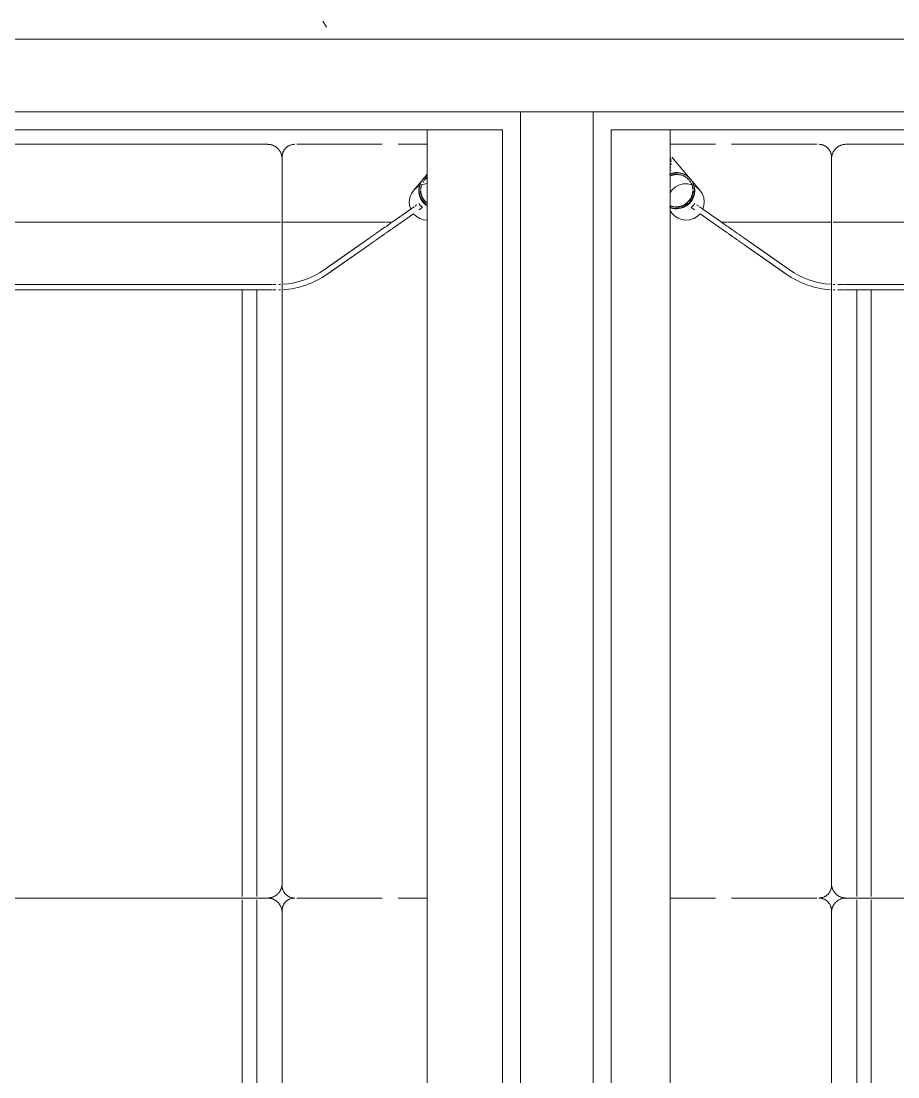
# Model space of a CAD drawing. Header units: inches. Extents: x -2349 to 1043, y -456 to 2193.
# Drawn here: x 723.31 to 753.56, y -85.33 to -48.91 of the extents above; entities that cross this region are included whole.
import ezdxf

# ---------------------------------------------------------------- set-up
doc = ezdxf.new("R2010")
doc.units = ezdxf.units.IN
doc.header["$MEASUREMENT"] = 0
for name, color, linetype, lineweight in [('A-WALL', 113, 'Continuous', 13), ('A-WALL-PATT', 111, 'Continuous', 13), ('I-FURN', 30, 'Continuous', 9), ('I-WALL', 2, 'Continuous', 13)]:
    doc.layers.add(name, color=color, linetype=linetype, lineweight=lineweight)
pattern_1 = [(0, (0, 0), (30.72, 7.68), [1.267, -21.773, 1.267, -21.773, -122.88]), (0, (0, 0), (30.72, 7.68), [-46.08, 1.267, -44.813, 1.267, -21.773, -53.76]), (0, (0, 0), (30.72, 7.68), [-115.2, 1.267, -14.093, 1.267, -37.133]), (120, (11.52, 3.84), (-22.011075, 22.7643), [1.267, -21.773, 1.267, -21.773, -122.88]), (120, (11.52, 3.84), (-22.011075, 22.7643), [-46.08, 1.267, -44.813, 1.267, -21.773, -53.76]), (120, (11.52, 3.84), (-22.011075, 22.7643), [-115.2, 1.267, -14.093, 1.267, -37.133]), (240, (15.36, 19.2), (-8.708925, -30.4443), [1.267, -21.773, 1.267, -21.773, -122.88]), (240, (15.36, 19.2), (-8.708925, -30.4443), [-46.08, 1.267, -44.813, 1.267, -21.773, -53.76]), (240, (15.36, 19.2), (-8.708925, -30.4443), [-115.2, 1.267, -14.093, 1.267, -37.133])]

# ---------------------------------------------------------------- blocks, each defined once
blk = doc.blocks.new('Walls 4 - Walls 3-7962883-7TH FLOOR POWER _ SIGNAL')
at = {"layer": 'A-WALL'}
for p, q in [((739.917, -52.664), (737.324, -52.664)), ((737.324, -52.664), (737.324, -115.752)), ((739.917, -115.752), (739.917, -52.664)), ((743.667, -52.664), (743.667, -115.752)), ((745.698, -52.664), (743.667, -52.664)), ((745.698, -115.752), (745.698, -52.664))]:
    blk.add_line(p, q, dxfattribs=at)
blk = doc.blocks.new('HighTower_Tombolo_2SeatSofa - HT3620-V63-7TH FLOOR POWER _ SIGNAL')
at = {"layer": 'I-FURN'}
for p, q in [((-26, 10.256), (-26, 9.247)), ((-24.971, 10.256), (-24.812, 10.121)), ((0, 10.256), (0, 9.247)), ((0, 9.247), (0, 10.256)), ((-24.798, 10.11), (-24.418, 9.788)), ((-24.775, 10.165), (-24.762, 10.153)), ((-23.916, 9.901), (-23.863, 9.826)), ((-23.915, 9.901), (-23.863, 9.826)), ((-23.741, 9.979), (-23.816, 10.086)), ((-23.741, 9.979), (-23.816, 10.086)), ((-23.847, 9.803), (-23.806, 9.745)), ((-23.847, 9.803), (-23.806, 9.745)), ((-23.798, 9.733), (-23.763, 9.684)), ((-23.798, 9.733), (-23.317, 9.047)), ((-23.763, 9.684), (-23.317, 9.047)), ((-23.089, 9.048), (-23.603, 9.781)), ((-23.089, 9.048), (-23.603, 9.781)), ((-23.317, 9.026), (-23.317, 8.835)), ((-23.317, 8.835), (-23.317, 9.026)), ((-23.317, 8.816), (-23.317, 8.645)), ((-23.317, 8.645), (-23.317, 8.816)), ((-23.17, 8.836), (-23.303, 9.026)), ((-23.303, 9.026), (-23.17, 8.836)), ((-23.037, 8.647), (-23.156, 8.816)), ((-23.156, 8.816), (-23.046, 8.659)), ((-22.942, 8.838), (-23.074, 9.026)), ((-22.942, 8.838), (-23.074, 9.026)), ((-22.81, 8.649), (-22.927, 8.816)), ((-22.817, 8.659), (-22.927, 8.816)), ((-26, 8.7), (-26, 5.756)), ((-23.317, 8.628), (-23.317, 8.484)), ((-23.317, 8.484), (-23.317, 8.628)), ((-23.317, 8.47), (-23.317, 8.361)), ((-23.317, 8.361), (-23.317, 8.47)), ((-22.925, 8.486), (-23.024, 8.628)), ((-23.024, 8.628), (-22.925, 8.487)), ((-22.914, 8.47), (-22.839, 8.364)), ((-22.839, 8.363), (-22.913, 8.47)), ((-22.697, 8.488), (-22.795, 8.628)), ((-22.697, 8.488), (-22.795, 8.628)), ((-22.611, 8.365), (-22.685, 8.47)), ((-22.61, 8.364), (-22.684, 8.47)), ((0, 8.7), (0, 5.756)), ((0, 5.756), (0, 8.7)), ((-23.317, 8.35), (-23.317, 8.281)), ((-23.317, 8.281), (-23.317, 8.35)), ((-23.317, 8.275), (-23.317, 5.274)), ((-23.317, 5.274), (-23.317, 8.275)), ((-22.83, 8.351), (-22.783, 8.284)), ((-22.782, 8.283), (-22.829, 8.35)), ((-21.674, 6.7), (-22.777, 8.275)), ((-22.554, 8.284), (-22.601, 8.351)), ((-22.554, 8.284), (-22.601, 8.35)), ((-21.521, 6.808), (-22.548, 8.275)), ((-21.764, 6.828), (-21.674, 6.7)), ((-21.521, 6.808), (-21.535, 6.828)), ((-25.562, 5.248), (-0.437, 5.248)), ((-0.5, 5.248), (-25.5, 5.248)), ((-23.317, 5.189), (-23.317, 5.126)), ((-23.317, 5.126), (-23.317, 5.189)), ((-23.317, 5.119), (-23.317, 5.037)), ((-23.317, 5.037), (-23.317, 5.119)), ((0.438, 5.248), (25.562, 5.248)), ((25.5, 5.248), (0.5, 5.248)), ((-26, 4.748), (-26, -13.252)), ((-23.317, 5.029), (-23.317, 4.933)), ((-23.317, 4.933), (-23.317, 5.029)), ((-23.317, 4.923), (-23.317, 4.82)), ((-23.317, 4.82), (-23.317, 4.923)), ((-23.317, 4.81), (-23.317, -10.552)), ((-23.317, -10.552), (-23.317, 4.81)), ((-21.166, 5.029), (-21.166, 4.942)), ((-21.166, 4.942), (-21.166, 5.029)), ((-21.166, 4.923), (-21.166, 4.83)), ((-21.166, 4.83), (-21.166, 4.923)), ((-21.166, 4.81), (-21.166, -6.592)), ((-21.166, -6.592), (-21.166, 4.81)), ((-20.978, 4.942), (-20.978, 5.029)), ((-20.978, 4.942), (-20.978, 5.029)), ((-20.978, 4.831), (-20.978, 4.923)), ((-20.978, 4.831), (-20.978, 4.923)), ((-20.978, -6.592), (-20.978, 4.81)), ((-20.978, 4.375), (-20.978, 4.81)), ((0, 4.748), (0, -13.252)), ((0, -13.252), (0, 4.748)), ((-20.978, 3.875), (-20.978, 4.375)), ((-20.978, 4.375), (-20.978, 3.875)), ((-20.978, 3.875), (-20.978, 4.375)), ((-0.5, 4.375), (-20.978, 4.375)), ((-20.978, 4.375), (-0.5, 4.375)), ((-0.437, 4.375), (-0.498, 4.375)), ((-0.498, 4.375), (-0.437, 4.375)), ((-0.324, 4.375), (-0.435, 4.375)), ((-0.435, 4.375), (-0.324, 4.375)), ((-0.219, 4.375), (-0.322, 4.375)), ((-0.322, 4.375), (-0.219, 4.375)), ((-0.128, 4.375), (-0.217, 4.375)), ((-0.217, 4.375), (-0.128, 4.375)), ((-0.059, 4.375), (-0.127, 4.375)), ((-0.127, 4.375), (-0.059, 4.375)), ((0.127, 4.375), (0.059, 4.375)), ((0.059, 4.375), (0.127, 4.375)), ((0.217, 4.375), (0.128, 4.375)), ((0.128, 4.375), (0.217, 4.375)), ((0.322, 4.375), (0.219, 4.375)), ((0.219, 4.375), (0.322, 4.375)), ((0.435, 4.375), (0.324, 4.375)), ((0.324, 4.375), (0.435, 4.375)), ((0.498, 4.375), (0.438, 4.375)), ((0.438, 4.375), (0.498, 4.375)), ((20.978, 4.375), (0.5, 4.375)), ((0.5, 4.375), (20.978, 4.375)), ((-20.978, -5.379), (-20.978, 3.875)), ((-20.978, 3.875), (-0.5, 3.875)), ((-20.978, 3.875), (-0.5, 3.875)), ((-0.497, 3.875), (-0.437, 3.875)), ((-0.497, 3.875), (-0.437, 3.875)), ((-0.432, 3.875), (-0.324, 3.875)), ((-0.432, 3.875), (-0.324, 3.875)), ((-0.319, 3.875), (-0.219, 3.875)), ((-0.319, 3.875), (-0.219, 3.875)), ((-0.214, 3.875), (-0.128, 3.875)), ((-0.214, 3.875), (-0.128, 3.875)), ((-0.125, 3.875), (-0.059, 3.875)), ((-0.125, 3.875), (-0.059, 3.875)), ((0.059, 3.875), (0.125, 3.875)), ((0.059, 3.875), (0.125, 3.875)), ((0.128, 3.875), (0.214, 3.875)), ((0.128, 3.875), (0.214, 3.875)), ((0.219, 3.875), (0.319, 3.875)), ((0.219, 3.875), (0.319, 3.875)), ((0.324, 3.875), (0.432, 3.875)), ((0.324, 3.875), (0.432, 3.875)), ((0.438, 3.875), (0.497, 3.875)), ((0.438, 3.875), (0.497, 3.875)), ((0.5, 3.875), (20.978, 3.875)), ((0.5, 3.875), (20.978, 3.875))]:
    blk.add_line(p, q, dxfattribs=at)
at = {"layer": 'I-FURN', "flags": 128}
for points in [[(-24.644, 10.256), (-24.64, 10.198), (-24.604, 10.05), (-24.533, 9.915), (-24.432, 9.8), (-24.307, 9.712), (-24.165, 9.656), (-24.014, 9.635)], [(-23.603, 9.781), (-23.508, 9.881), (-23.438, 10), (-23.396, 10.132), (-23.383, 10.256)], [(-23.821, 10.093), (-23.887, 10.025), (-23.963, 9.968)], [(-24.014, 9.635), (-23.886, 9.647), (-23.763, 9.684)], [(-22.777, 8.275), (-22.407, 7.746), (-21.764, 6.828)], [(-21.535, 6.828), (-22.178, 7.746), (-22.548, 8.275)], [(-25.998, 5.645), (-25.999, 5.663), (-26, 5.68), (-26, 5.685)], [(-25.78, 5.305), (-25.795, 5.314), (-25.81, 5.324), (-25.824, 5.334), (-25.838, 5.345), (-25.851, 5.356), (-25.864, 5.368), (-25.876, 5.38), (-25.888, 5.393), (-25.9, 5.406), (-25.911, 5.42), (-25.921, 5.434), (-25.931, 5.449), (-25.94, 5.464), (-25.948, 5.479), (-25.956, 5.494), (-25.964, 5.51), (-25.97, 5.527), (-25.976, 5.543), (-25.982, 5.56), (-25.986, 5.577), (-25.99, 5.594), (-25.994, 5.611), (-25.996, 5.628), (-25.998, 5.645)], [(-0.001, 5.65), (-0.003, 5.633), (-0.006, 5.615), (-0.009, 5.598), (-0.013, 5.581), (-0.017, 5.564), (-0.022, 5.547), (-0.028, 5.531), (-0.035, 5.515), (-0.042, 5.499), (-0.049, 5.483), (-0.058, 5.468), (-0.067, 5.453), (-0.076, 5.438), (-0.087, 5.424), (-0.097, 5.41), (-0.109, 5.397), (-0.12, 5.384), (-0.133, 5.371), (-0.145, 5.359), (-0.159, 5.348), (-0.172, 5.337), (-0.187, 5.327), (-0.201, 5.317), (-0.216, 5.308)], [(0, 5.685), (0, 5.668), (-0.001, 5.65)], [(0.002, 5.645), (0.001, 5.663), (0, 5.68), (0, 5.685)], [(0.22, 5.305), (0.205, 5.314), (0.19, 5.324), (0.176, 5.334), (0.162, 5.345), (0.149, 5.356), (0.136, 5.368), (0.124, 5.38), (0.112, 5.393), (0.1, 5.406), (0.089, 5.42), (0.079, 5.434), (0.069, 5.449), (0.06, 5.464), (0.052, 5.479), (0.044, 5.494), (0.036, 5.51), (0.03, 5.527), (0.024, 5.543), (0.018, 5.56), (0.014, 5.577), (0.01, 5.594), (0.006, 5.611), (0.004, 5.628), (0.002, 5.645)], [(-25.5, 5.248), (-25.52, 5.247), (-25.54, 5.246), (-25.56, 5.244), (-25.58, 5.241), (-25.599, 5.238), (-25.619, 5.233), (-25.638, 5.228), (-25.657, 5.222), (-25.676, 5.216), (-25.695, 5.208), (-25.713, 5.2), (-25.731, 5.191), (-25.748, 5.182), (-25.766, 5.171), (-25.782, 5.16), (-25.799, 5.149), (-25.814, 5.136), (-25.83, 5.124), (-25.844, 5.11), (-25.859, 5.096), (-25.872, 5.081), (-25.885, 5.066), (-25.898, 5.051), (-25.91, 5.034), (-25.921, 5.018), (-25.931, 5.001), (-25.941, 4.983), (-25.95, 4.965), (-25.958, 4.947), (-25.966, 4.929), (-25.973, 4.91), (-25.979, 4.891), (-25.984, 4.872), (-25.989, 4.852), (-25.993, 4.833), (-25.996, 4.813), (-25.998, 4.793), (-25.999, 4.773), (-26, 4.753), (-26, 4.748)], [(-25.749, 5.289), (-25.765, 5.297), (-25.78, 5.305)], [(-25.562, 5.248), (-25.58, 5.248), (-25.597, 5.249), (-25.615, 5.251), (-25.632, 5.253), (-25.649, 5.256), (-25.666, 5.26), (-25.683, 5.265), (-25.7, 5.27), (-25.717, 5.276), (-25.733, 5.282), (-25.749, 5.289)], [(0, 4.748), (0, 4.768), (-0.002, 4.788), (-0.004, 4.807), (-0.006, 4.827), (-0.01, 4.847), (-0.014, 4.866), (-0.019, 4.886), (-0.025, 4.905), (-0.032, 4.924), (-0.039, 4.942), (-0.048, 4.961), (-0.057, 4.978), (-0.066, 4.996), (-0.076, 5.013), (-0.087, 5.03), (-0.099, 5.046), (-0.111, 5.062), (-0.124, 5.077), (-0.138, 5.092), (-0.152, 5.106), (-0.166, 5.12), (-0.181, 5.133), (-0.197, 5.145), (-0.213, 5.157), (-0.23, 5.168), (-0.247, 5.179), (-0.264, 5.189), (-0.282, 5.198), (-0.3, 5.206), (-0.319, 5.214), (-0.338, 5.22), (-0.357, 5.227), (-0.376, 5.232), (-0.395, 5.237), (-0.415, 5.24), (-0.435, 5.243), (-0.455, 5.246), (-0.475, 5.247), (-0.495, 5.248), (-0.5, 5.248)], [(-0.247, 5.291), (-0.263, 5.284), (-0.279, 5.277), (-0.295, 5.271), (-0.312, 5.266), (-0.329, 5.261), (-0.346, 5.257), (-0.363, 5.254), (-0.38, 5.251), (-0.398, 5.249), (-0.415, 5.248), (-0.433, 5.248), (-0.437, 5.248)], [(-0.216, 5.308), (-0.231, 5.299), (-0.247, 5.291)], [(0.5, 5.248), (0.48, 5.247), (0.46, 5.246), (0.44, 5.244), (0.42, 5.241), (0.401, 5.238), (0.381, 5.233), (0.362, 5.228), (0.343, 5.222), (0.324, 5.216), (0.305, 5.208), (0.287, 5.2), (0.269, 5.191), (0.252, 5.182), (0.234, 5.171), (0.218, 5.16), (0.201, 5.149), (0.186, 5.136), (0.17, 5.124), (0.156, 5.11), (0.141, 5.096), (0.128, 5.081), (0.115, 5.066), (0.102, 5.051), (0.09, 5.034), (0.079, 5.018), (0.069, 5.001), (0.059, 4.983), (0.05, 4.965), (0.042, 4.947), (0.034, 4.929), (0.027, 4.91), (0.021, 4.891), (0.016, 4.872), (0.011, 4.852), (0.007, 4.833), (0.004, 4.813), (0.002, 4.793), (0.001, 4.773), (0, 4.753), (0, 4.748)], [(0.251, 5.289), (0.235, 5.297), (0.22, 5.305)], [(0.438, 5.248), (0.42, 5.248), (0.403, 5.249), (0.385, 5.251), (0.368, 5.253), (0.351, 5.256), (0.334, 5.26), (0.317, 5.265), (0.3, 5.27), (0.283, 5.276), (0.267, 5.282), (0.251, 5.289)]]:
    blk.add_lwpolyline(points, dxfattribs=at)
at = {"layer": 'I-FURN'}
for radius, start, end in [(2.813, 3.9431, 35), (2.812, 3.9431, 35), (3, 3.7055, 35), (3, 3.7055, 35), (2.812, 0.913, 2.0922), (2.812, 0.913, 2.0922), (3, 0.866, 1.9614), (3, 0.866, 1.9614)]:
    blk.add_arc((-23.978, 5.087), radius, start, end, dxfattribs=at)
for centre, major_axis, start_param, end_param in [((-24.408, 10.598), (0.404, 0.477), 2.878553, 3.051357), ((-24.394, 10.587), (0.404, 0.477), 2.857904, 3.051357), ((-24.408, 10.598), (0.367, 0.433), 2.940078, 3.051357), ((-24.394, 10.587), (0.367, 0.433), 2.933686, 3.141593), ((-24.408, 10.598), (0.367, 0.433), 3.051357, 3.141593), ((-24.408, 10.598), (0.367, 0.433), 4.229144, 4.622154), ((-24.408, 10.598), (0.404, 0.477), 4.438066, 4.794958), ((-24.408, 10.598), (0.367, 0.433), 4.62535, 4.733433), ((-24.394, 10.587), (0.404, 0.477), 4.622154, 4.815607), ((-24.408, 10.598), (0.404, 0.477), 3.051357, 3.182274), ((-24.394, 10.587), (0.404, 0.477), 3.051357, 3.141593), ((-24.408, 10.598), (0.404, 0.477), 3.182274, 3.333439), ((-24.394, 10.587), (0.404, 0.477), 3.172291, 3.328224), ((-24.408, 10.598), (0.367, 0.433), 3.211901, 3.310881), ((-24.394, 10.587), (0.367, 0.433), 3.203135, 3.305195), ((-24.408, 10.598), (0.404, 0.477), 3.399531, 3.735367), ((-24.394, 10.587), (0.404, 0.477), 3.389294, 3.703678), ((-24.394, 10.587), (0.367, 0.433), 3.510959, 3.750268), ((-24.408, 10.598), (0.367, 0.433), 3.621507, 3.782521), ((-24.394, 10.587), (0.404, 0.477), 3.722482, 3.836755), ((-24.408, 10.598), (0.404, 0.477), 3.755224, 3.836755), ((-24.408, 10.598), (0.404, 0.477), 3.836755, 4.384443), ((-24.394, 10.587), (0.404, 0.477), 3.836755, 4.622154), ((-24.394, 10.587), (0.367, 0.433), 3.836755, 4.284001), ((-24.408, 10.598), (0.367, 0.433), 3.863999, 4.218604), ((-24.394, 10.587), (0.367, 0.433), 4.315144, 4.55539)]:
    blk.add_ellipse(centre, major_axis=major_axis, ratio=0.984702, start_param=start_param, end_param=end_param, dxfattribs=at)
blk = doc.blocks.new('HighTower_Tombolo_2SeatSofa - HT3620-V66-7TH FLOOR POWER _ SIGNAL')
at = {"layer": 'I-FURN'}
for p, q in [((-26, 13.252), (-26, -4.748)), ((0, 13.252), (0, -4.748)), ((0, -4.748), (0, 13.252)), ((-23.317, 10.552), (-23.317, -4.81)), ((-23.317, -4.81), (-23.317, 10.552)), ((-21.166, -4.81), (-21.166, 6.592)), ((-21.166, 6.592), (-21.166, -4.81)), ((-20.978, -4.81), (-20.978, 6.592)), ((-20.978, -3.875), (-20.978, 5.379)), ((-20.978, -4.375), (-20.978, -3.875)), ((-20.978, -4.375), (-20.978, -3.875)), ((-20.978, -3.875), (-20.978, -4.375)), ((-0.5, -3.875), (-20.978, -3.875)), ((-0.5, -3.875), (-20.978, -3.875)), ((-0.437, -3.875), (-0.497, -3.875)), ((-0.437, -3.875), (-0.497, -3.875)), ((-0.324, -3.875), (-0.432, -3.875)), ((-0.324, -3.875), (-0.432, -3.875)), ((-0.219, -3.875), (-0.319, -3.875)), ((-0.219, -3.875), (-0.319, -3.875)), ((-0.128, -3.875), (-0.214, -3.875)), ((-0.128, -3.875), (-0.214, -3.875)), ((-0.059, -3.875), (-0.125, -3.875)), ((-0.059, -3.875), (-0.125, -3.875)), ((0.125, -3.875), (0.059, -3.875)), ((0.125, -3.875), (0.059, -3.875)), ((0.214, -3.875), (0.128, -3.875)), ((0.214, -3.875), (0.128, -3.875)), ((0.319, -3.875), (0.219, -3.875)), ((0.319, -3.875), (0.219, -3.875)), ((0.432, -3.875), (0.324, -3.875)), ((0.432, -3.875), (0.324, -3.875)), ((0.497, -3.875), (0.438, -3.875)), ((0.497, -3.875), (0.438, -3.875)), ((20.978, -3.875), (0.5, -3.875)), ((20.978, -3.875), (0.5, -3.875)), ((-20.978, -4.81), (-20.978, -4.375)), ((-20.978, -4.375), (-0.5, -4.375)), ((-0.5, -4.375), (-20.978, -4.375)), ((-0.498, -4.375), (-0.437, -4.375)), ((-0.437, -4.375), (-0.498, -4.375)), ((-0.435, -4.375), (-0.324, -4.375)), ((-0.324, -4.375), (-0.435, -4.375)), ((-0.322, -4.375), (-0.219, -4.375)), ((-0.219, -4.375), (-0.322, -4.375)), ((-0.217, -4.375), (-0.128, -4.375)), ((-0.128, -4.375), (-0.217, -4.375)), ((-0.127, -4.375), (-0.059, -4.375)), ((-0.059, -4.375), (-0.127, -4.375)), ((0.059, -4.375), (0.127, -4.375)), ((0.127, -4.375), (0.059, -4.375)), ((0.128, -4.375), (0.217, -4.375)), ((0.217, -4.375), (0.128, -4.375)), ((0.219, -4.375), (0.322, -4.375)), ((0.322, -4.375), (0.219, -4.375)), ((0.324, -4.375), (0.435, -4.375)), ((0.435, -4.375), (0.324, -4.375)), ((0.438, -4.375), (0.498, -4.375)), ((0.498, -4.375), (0.438, -4.375)), ((0.5, -4.375), (20.978, -4.375)), ((20.978, -4.375), (0.5, -4.375)), ((-23.317, -4.82), (-23.317, -4.923)), ((-23.317, -4.923), (-23.317, -4.82)), ((-23.317, -4.933), (-23.317, -5.029)), ((-23.317, -5.029), (-23.317, -4.933)), ((-23.317, -5.037), (-23.317, -5.119)), ((-23.317, -5.119), (-23.317, -5.037)), ((-21.166, -4.923), (-21.166, -4.83)), ((-21.166, -4.83), (-21.166, -4.923)), ((-21.166, -5.029), (-21.166, -4.942)), ((-21.166, -4.942), (-21.166, -5.029)), ((-20.978, -4.923), (-20.978, -4.831)), ((-20.978, -4.923), (-20.978, -4.831)), ((-20.978, -5.029), (-20.978, -4.942)), ((-20.978, -5.029), (-20.978, -4.942)), ((-0.437, -5.248), (-25.562, -5.248)), ((-25.5, -5.248), (-0.5, -5.248)), ((-23.317, -5.126), (-23.317, -5.189)), ((-23.317, -5.189), (-23.317, -5.126)), ((-23.317, -5.274), (-23.317, -8.275)), ((-23.317, -8.275), (-23.317, -5.274)), ((25.562, -5.248), (0.438, -5.248)), ((0.5, -5.248), (25.5, -5.248)), ((-26, -5.756), (-26, -8.7)), ((0, -5.756), (0, -8.7)), ((0, -8.7), (0, -5.756)), ((-22.777, -8.275), (-21.674, -6.7)), ((-22.548, -8.275), (-21.521, -6.808)), ((-21.764, -6.828), (-22.407, -7.746)), ((-22.178, -7.746), (-21.535, -6.828)), ((-21.674, -6.7), (-21.764, -6.828)), ((-21.535, -6.828), (-21.521, -6.808)), ((-22.407, -7.746), (-22.777, -8.275)), ((-22.548, -8.275), (-22.178, -7.746)), ((-23.317, -8.281), (-23.317, -8.35)), ((-23.317, -8.35), (-23.317, -8.281)), ((-23.317, -8.361), (-23.317, -8.47)), ((-23.317, -8.47), (-23.317, -8.361)), ((-22.839, -8.364), (-22.914, -8.47)), ((-22.913, -8.47), (-22.839, -8.363)), ((-22.783, -8.284), (-22.83, -8.351)), ((-22.829, -8.35), (-22.782, -8.283)), ((-22.685, -8.47), (-22.611, -8.365)), ((-22.684, -8.47), (-22.61, -8.364)), ((-22.601, -8.35), (-22.554, -8.284)), ((-22.601, -8.351), (-22.554, -8.284)), ((-23.317, -8.484), (-23.317, -8.628)), ((-23.317, -8.628), (-23.317, -8.484)), ((-23.317, -8.645), (-23.317, -8.816)), ((-23.317, -8.816), (-23.317, -8.645)), ((-23.156, -8.816), (-23.037, -8.647)), ((-23.046, -8.659), (-23.156, -8.816)), ((-23.024, -8.628), (-22.925, -8.486)), ((-22.925, -8.487), (-23.024, -8.628)), ((-22.927, -8.816), (-22.81, -8.649)), ((-22.927, -8.816), (-22.817, -8.659)), ((-22.795, -8.628), (-22.697, -8.488)), ((-22.795, -8.628), (-22.697, -8.488)), ((-23.317, -9.047), (-23.763, -9.684)), ((-23.317, -9.047), (-23.763, -9.683)), ((-23.603, -9.781), (-23.089, -9.048)), ((-23.603, -9.781), (-23.089, -9.048)), ((-23.317, -8.835), (-23.317, -9.026)), ((-23.317, -9.026), (-23.317, -8.835)), ((-23.17, -8.836), (-23.303, -9.026)), ((-23.303, -9.026), (-23.17, -8.836)), ((-23.074, -9.026), (-22.942, -8.838)), ((-23.074, -9.026), (-22.942, -8.838)), ((-26, -9.247), (-26, -10.818)), ((0, -9.247), (0, -10.818)), ((0, -10.818), (0, -9.247)), ((-24.418, -9.788), (-24.798, -10.11)), ((-23.863, -9.826), (-23.916, -9.901)), ((-23.863, -9.826), (-23.915, -9.901)), ((-23.806, -9.745), (-23.847, -9.803)), ((-23.806, -9.745), (-23.847, -9.803)), ((-23.763, -9.684), (-23.798, -9.733)), ((-23.763, -9.684), (-23.798, -9.733)), ((-24.812, -10.121), (-25.562, -10.757)), ((-24.762, -10.153), (-24.775, -10.165)), ((-23.816, -10.086), (-23.741, -9.979)), ((-23.816, -10.086), (-23.741, -9.979)), ((-25.52, -10.804), (-25.394, -10.784)), ((-25.336, -10.784), (-25.279, -10.789)), ((-25.219, -10.8), (-25.166, -10.814)), ((-23.701, -10.818), (-23.61, -10.741))]:
    blk.add_line(p, q, dxfattribs=at)
at = {"layer": 'I-FURN', "flags": 128}
for points in [[(-26, -4.748), (-26, -4.768), (-25.998, -4.788), (-25.996, -4.807), (-25.994, -4.827), (-25.99, -4.847), (-25.986, -4.866), (-25.981, -4.886), (-25.975, -4.905), (-25.968, -4.924), (-25.961, -4.942), (-25.952, -4.961), (-25.943, -4.978), (-25.934, -4.996), (-25.924, -5.013), (-25.913, -5.03), (-25.901, -5.046), (-25.889, -5.062), (-25.876, -5.077), (-25.862, -5.092), (-25.848, -5.106), (-25.834, -5.12), (-25.819, -5.133), (-25.803, -5.145), (-25.787, -5.157), (-25.77, -5.168), (-25.753, -5.179), (-25.736, -5.189), (-25.718, -5.198), (-25.7, -5.206), (-25.681, -5.214), (-25.662, -5.22), (-25.643, -5.227), (-25.624, -5.232), (-25.605, -5.237), (-25.585, -5.24), (-25.565, -5.243), (-25.545, -5.246), (-25.525, -5.247), (-25.505, -5.248), (-25.5, -5.248)], [(-0.5, -5.248), (-0.48, -5.247), (-0.46, -5.246), (-0.44, -5.244), (-0.42, -5.241), (-0.401, -5.238), (-0.381, -5.233), (-0.362, -5.228), (-0.343, -5.222), (-0.324, -5.216), (-0.305, -5.208), (-0.287, -5.2), (-0.269, -5.191), (-0.252, -5.182), (-0.234, -5.171), (-0.218, -5.16), (-0.201, -5.149), (-0.186, -5.136), (-0.17, -5.124), (-0.156, -5.11), (-0.141, -5.096), (-0.128, -5.081), (-0.115, -5.066), (-0.102, -5.051), (-0.09, -5.034), (-0.079, -5.018), (-0.069, -5.001), (-0.059, -4.983), (-0.05, -4.965), (-0.042, -4.947), (-0.034, -4.929), (-0.027, -4.91), (-0.021, -4.891), (-0.016, -4.872), (-0.011, -4.852), (-0.007, -4.833), (-0.004, -4.813), (-0.002, -4.793), (-0.001, -4.773), (0, -4.753), (0, -4.748)], [(0, -4.748), (0, -4.768), (0.002, -4.788), (0.004, -4.807), (0.006, -4.827), (0.01, -4.847), (0.014, -4.866), (0.019, -4.886), (0.025, -4.905), (0.032, -4.924), (0.039, -4.942), (0.048, -4.961), (0.057, -4.978), (0.066, -4.996), (0.076, -5.013), (0.087, -5.03), (0.099, -5.046), (0.111, -5.062), (0.124, -5.077), (0.138, -5.092), (0.152, -5.106), (0.166, -5.12), (0.181, -5.133), (0.197, -5.145), (0.213, -5.157), (0.23, -5.168), (0.247, -5.179), (0.264, -5.189), (0.282, -5.198), (0.3, -5.206), (0.319, -5.214), (0.338, -5.22), (0.357, -5.227), (0.376, -5.232), (0.395, -5.237), (0.415, -5.24), (0.435, -5.243), (0.455, -5.246), (0.475, -5.247), (0.495, -5.248), (0.5, -5.248)], [(-25.999, -5.65), (-25.997, -5.633), (-25.994, -5.615), (-25.991, -5.598), (-25.987, -5.581), (-25.983, -5.564), (-25.978, -5.547), (-25.972, -5.531), (-25.965, -5.515), (-25.958, -5.499), (-25.951, -5.483), (-25.942, -5.468), (-25.933, -5.453), (-25.924, -5.438), (-25.913, -5.424), (-25.903, -5.41), (-25.891, -5.397), (-25.88, -5.384), (-25.867, -5.371), (-25.855, -5.359), (-25.841, -5.348), (-25.828, -5.337), (-25.813, -5.327), (-25.799, -5.317), (-25.784, -5.308)], [(-25.784, -5.308), (-25.769, -5.299), (-25.753, -5.291)], [(-25.753, -5.291), (-25.737, -5.284), (-25.721, -5.277), (-25.705, -5.271), (-25.688, -5.266), (-25.671, -5.261), (-25.654, -5.257), (-25.637, -5.254), (-25.62, -5.251), (-25.602, -5.249), (-25.585, -5.248), (-25.567, -5.248), (-25.562, -5.248)], [(-0.437, -5.248), (-0.42, -5.248), (-0.403, -5.249), (-0.385, -5.251), (-0.368, -5.253), (-0.351, -5.256), (-0.334, -5.26), (-0.317, -5.265), (-0.3, -5.27), (-0.283, -5.276), (-0.267, -5.282), (-0.251, -5.289)], [(-0.251, -5.289), (-0.235, -5.297), (-0.22, -5.305)], [(-0.22, -5.305), (-0.205, -5.314), (-0.19, -5.324), (-0.176, -5.334), (-0.162, -5.345), (-0.149, -5.356), (-0.136, -5.368), (-0.124, -5.38), (-0.112, -5.393), (-0.1, -5.406), (-0.089, -5.42), (-0.079, -5.434), (-0.069, -5.449), (-0.06, -5.464), (-0.052, -5.479), (-0.044, -5.494), (-0.036, -5.51), (-0.03, -5.527), (-0.024, -5.543), (-0.018, -5.56), (-0.014, -5.577), (-0.01, -5.594), (-0.006, -5.611), (-0.004, -5.628), (-0.002, -5.645)], [(0.001, -5.65), (0.003, -5.633), (0.006, -5.615), (0.009, -5.598), (0.013, -5.581), (0.017, -5.564), (0.022, -5.547), (0.028, -5.531), (0.035, -5.515), (0.042, -5.499), (0.049, -5.483), (0.058, -5.468), (0.067, -5.453), (0.076, -5.438), (0.087, -5.424), (0.097, -5.41), (0.109, -5.397), (0.12, -5.384), (0.133, -5.371), (0.145, -5.359), (0.159, -5.348), (0.172, -5.337), (0.187, -5.327), (0.201, -5.317), (0.216, -5.308)], [(0.216, -5.308), (0.231, -5.299), (0.247, -5.291)], [(0.247, -5.291), (0.263, -5.284), (0.279, -5.277), (0.295, -5.271), (0.312, -5.266), (0.329, -5.261), (0.346, -5.257), (0.363, -5.254), (0.38, -5.251), (0.398, -5.249), (0.415, -5.248), (0.433, -5.248), (0.438, -5.248)], [(-26, -5.685), (-26, -5.668), (-25.999, -5.65)], [(-0.002, -5.645), (-0.001, -5.663), (0, -5.68), (0, -5.685)], [(0, -5.685), (0, -5.668), (0.001, -5.65)], [(-24.014, -9.635), (-24.165, -9.656), (-24.307, -9.712), (-24.432, -9.8), (-24.533, -9.915), (-24.604, -10.05), (-24.64, -10.198), (-24.64, -10.35), (-24.604, -10.496), (-24.533, -10.63), (-24.432, -10.742), (-24.319, -10.82)], [(-23.763, -9.684), (-23.886, -9.647), (-24.014, -9.635)], [(-23.726, -10.82), (-23.626, -10.754), (-23.526, -10.656), (-23.45, -10.538), (-23.402, -10.407), (-23.383, -10.27), (-23.396, -10.132), (-23.438, -10), (-23.508, -9.881), (-23.603, -9.781)], [(-23.963, -9.968), (-23.887, -10.025), (-23.821, -10.093)]]:
    blk.add_lwpolyline(points, dxfattribs=at)
at = {"layer": 'I-FURN'}
for radius, start, end in [(2.813, 325, 356.0569), (2.812, 325, 356.0569), (3, 325, 356.2945), (3, 325, 356.2945), (2.812, 357.9078, 359.087), (2.812, 357.9078, 359.087), (3, 358.0386, 359.134), (3, 358.0386, 359.134)]:
    blk.add_arc((-23.978, -5.087), radius, start, end, dxfattribs=at)
for centre, major_axis, start_param, end_param in [((-24.408, -10.598), (-0.404, 0.477), 0.090235, 1.269089), ((-24.394, -10.587), (-0.404, 0.477), 0.090235, 1.289738), ((-24.408, -10.598), (-0.404, 0.477), 0, 0.090235), ((-24.394, -10.587), (-0.367, 0.433), 0, 0.207906), ((-24.394, -10.587), (-0.404, 0.477), 0, 0.090235), ((-24.408, -10.598), (-0.367, 0.433), 0, 0.090235), ((-24.408, -10.598), (-0.404, 0.477), 6.091339, 6.261382), ((-24.394, -10.587), (-0.404, 0.477), 6.096554, 6.252487), ((-24.408, -10.598), (-0.367, 0.433), 6.113897, 6.212877), ((-24.394, -10.587), (-0.367, 0.433), 6.119583, 6.221643), ((-24.408, -10.598), (-0.367, 0.433), 5.977791, 6.076568), ((-24.408, -10.598), (-0.404, 0.477), 5.689411, 6.025247), ((-24.394, -10.587), (-0.404, 0.477), 5.7211, 6.035484), ((-24.394, -10.587), (-0.367, 0.433), 5.997378, 6.085869), ((-24.394, -10.587), (-0.367, 0.433), 5.67451, 5.913819), ((-24.408, -10.598), (-0.367, 0.433), 5.642257, 5.803271), ((-24.394, -10.587), (-0.404, 0.477), 5.588023, 5.702296), ((-24.408, -10.598), (-0.404, 0.477), 5.588023, 5.669554), ((-24.408, -10.598), (-0.404, 0.477), 4.017226, 5.588023), ((-24.394, -10.587), (-0.404, 0.477), 4.051019, 5.588023), ((-24.394, -10.587), (-0.367, 0.433), 4.869388, 5.588023), ((-24.408, -10.598), (-0.367, 0.433), 4.802624, 5.560779), ((-24.408, -10.598), (-0.367, 0.433), 0.773658, 1.014484), ((-24.408, -10.598), (-0.367, 0.433), 0.517918, 0.687167), ((-24.394, -10.587), (-0.367, 0.433), 0.264324, 0.875634), ((-24.408, -10.598), (-0.367, 0.433), 0.270242, 0.434154), ((-24.408, -10.598), (-0.367, 0.433), 0.090235, 0.222842), ((-24.408, -10.598), (-0.367, 0.433), 4.039949, 4.799428), ((-24.394, -10.587), (-0.367, 0.433), 4.017226, 4.742771), ((-24.408, -10.598), (-0.367, 0.433), 1.035683, 1.233484), ((-24.394, -10.587), (-0.367, 0.433), 0.875634, 1.010535), ((-24.394, -10.587), (-0.367, 0.433), 1.042109, 1.230969), ((-24.408, -10.598), (-0.367, 0.433), 3.616405, 3.864506), ((-24.394, -10.587), (-0.367, 0.433), 3.577245, 3.827682), ((-24.408, -10.598), (-0.367, 0.433), 3.919401, 4.017226), ((-24.394, -10.587), (-0.367, 0.433), 3.880006, 4.017226), ((-24.408, -10.598), (-0.404, 0.477), 3.623771, 3.798281), ((-24.394, -10.587), (-0.404, 0.477), 3.603122, 3.764818), ((-24.408, -10.598), (-0.404, 0.477), 3.833549, 4.017226), ((-24.394, -10.587), (-0.404, 0.477), 3.797749, 4.017226)]:
    blk.add_ellipse(centre, major_axis=major_axis, ratio=0.984702, start_param=start_param, end_param=end_param, dxfattribs=at)

msp = doc.modelspace()

# ---------------------------------------------------------------- hatches: boundary and pattern name
at = {"layer": 'A-WALL-PATT', "lineweight": 9}
h = msp.add_hatch(dxfattribs=at)
h.set_pattern_fill('FP_1', color=256, style=0, pattern_type=2)
h.set_pattern_definition(pattern_1)
h.paths.add_polyline_path([(914.917, -49.539), (914.917, -48.914), (843.329, -48.914), (843.329, -49.539), (914.292, -49.539)], flags=0)
h.paths.add_polyline_path([(814.373, -49.539), (840.829, -49.539), (840.829, -48.914), (572.417, -48.914), (572.417, -49.539), (788.644, -49.539)], flags=0)
h = msp.add_hatch(dxfattribs=at)
h.set_pattern_fill('FP_1', color=256, style=0, pattern_type=2)
h.set_pattern_definition(pattern_1)
h.paths.add_polyline_path([(865.833, -52.039), (914.292, -52.02), (914.292, -49.539), (569.292, -49.539), (569.292, -52.039), (859.401, -52.039)], flags=0)
h = msp.add_hatch(dxfattribs=at)
h.set_pattern_fill('FP_1', color=256, style=0, pattern_type=2)
h.set_pattern_definition(pattern_1)
h.paths.add_polyline_path([(911.792, -52.664), (911.792, -52.039), (828.667, -52.039), (828.667, -52.664), (911.167, -52.664)], flags=0)
h.paths.add_polyline_path([(825.542, -52.664), (826.167, -52.664), (826.167, -52.039), (743.042, -52.039), (743.042, -52.664), (824.022, -52.664)], flags=0)
h.paths.add_polyline_path([(732.398, -52.664), (740.542, -52.664), (740.542, -52.039), (657.417, -52.039), (657.417, -52.664), (731.878, -52.664)], flags=0)
h.paths.add_polyline_path([(654.292, -52.664), (654.917, -52.664), (654.917, -52.039), (571.792, -52.039), (571.792, -52.664), (653.563, -52.664)], flags=0)
h = msp.add_hatch(dxfattribs=at)
h.set_pattern_fill('FP_1', color=256, style=0, pattern_type=2)
h.set_pattern_definition(pattern_1)
h.paths.add_polyline_path([(740.542, -115.752), (740.542, -52.664), (739.917, -52.664), (739.917, -115.752)], flags=0)
h = msp.add_hatch(dxfattribs=at)
h.set_pattern_fill('FP_1', color=256, style=0, pattern_type=2)
h.set_pattern_definition(pattern_1)
h.paths.add_polyline_path([(743.667, -115.752), (743.667, -52.664), (743.042, -52.664), (743.042, -115.752)], flags=0)

# ---------------------------------------------------------------- linework, layer by layer
at = {"layer": 'A-WALL'}
for p, q in [((840.829, -49.539), (572.417, -49.539)), ((911.792, -52.039), (571.792, -52.039)), ((740.542, -115.752), (740.542, -52.039)), ((743.042, -115.752), (743.042, -52.039))]:
    msp.add_line(p, q, dxfattribs=at)
at = {"layer": 'I-WALL'}
for p, q in [((658.042, -52.664), (739.917, -52.664)), ((739.917, -52.664), (739.917, -115.752)), ((743.667, -52.664), (825.542, -52.664)), ((743.667, -115.752), (743.667, -52.664))]:
    msp.add_line(p, q, dxfattribs=at)

# ---------------------------------------------------------------- block references
at = {"layer": 'A-WALL', "lineweight": 9}
msp.add_blockref('Walls 4 - Walls 3-7962883-7TH FLOOR POWER _ SIGNAL', (0, 0), dxfattribs=at)
at = {"layer": 'I-FURN', "rotation": 270}
for name, p in [('HighTower_Tombolo_2SeatSofa - HT3620-V63-7TH FLOOR POWER _ SIGNAL', (727.068, -79.164)), ('HighTower_Tombolo_2SeatSofa - HT3620-V66-7TH FLOOR POWER _ SIGNAL', (756.516, -79.164))]:
    msp.add_blockref(name, p, dxfattribs=at)

doc.saveas('drawing.dxf')
